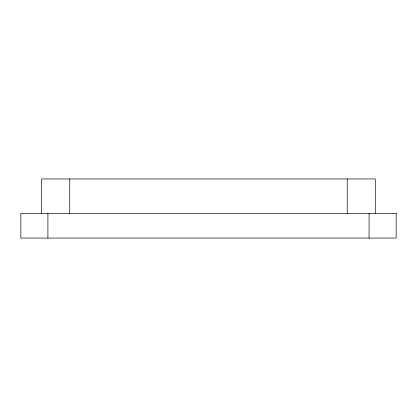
<?xml version="1.0" encoding="UTF-8"?>
<svg xmlns="http://www.w3.org/2000/svg" width="417" height="417" viewBox="0 0 417 417"><rect width="100%" height="100%" fill="white"/><g stroke="black" fill="none" stroke-linecap="round" stroke-linejoin="round"><path stroke-width="0.63" d="M375.3 213.348L375.3 178.94L41.7 178.94L41.7 213.348M369.066 213.348L369.066 238.06M347.21 178.94L347.21 213.348M69.754 178.94L69.754 213.348M47.903 213.348L47.903 238.06M396.15 213.348L20.85 213.348L20.85 238.06L396.15 238.06L396.15 213.348"/></g></svg>
